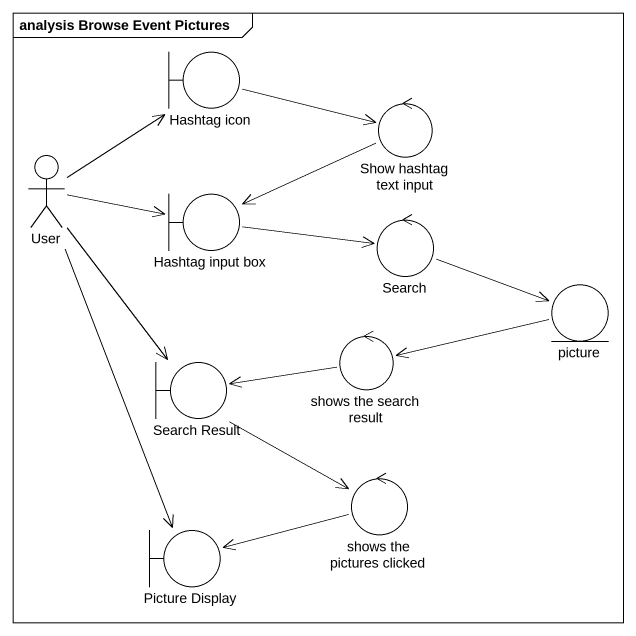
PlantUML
@startuml
mainframe analysis Browse Event Pictures
boundary "Hashtag icon" as Hashtag_icon
control "Show hashtag text input" as Show_hashtag_text_input
actor User
boundary "Hashtag input box" as Hashtag_input_box
control Search
entity picture
boundary "Search Result" as Search_Result
control "shows the search result" as shows_the_search_result
control "shows the pictures clicked" as shows_the_pictures_clicked
boundary "Picture Display" as Picture_Display
Hashtag_icon -right-> Show_hashtag_text_input
Show_hashtag_text_input -left-> Hashtag_input_box
User -up-> Hashtag_icon
User -right-> Hashtag_input_box
User --> Search_Result
User --> Picture_Display
Hashtag_input_box -right-> Search
Search -right-> picture
picture -left-> shows_the_search_result
Search_Result --> shows_the_pictures_clicked
shows_the_search_result -left-> Search_Result
shows_the_pictures_clicked -left-> Picture_Display
@enduml
